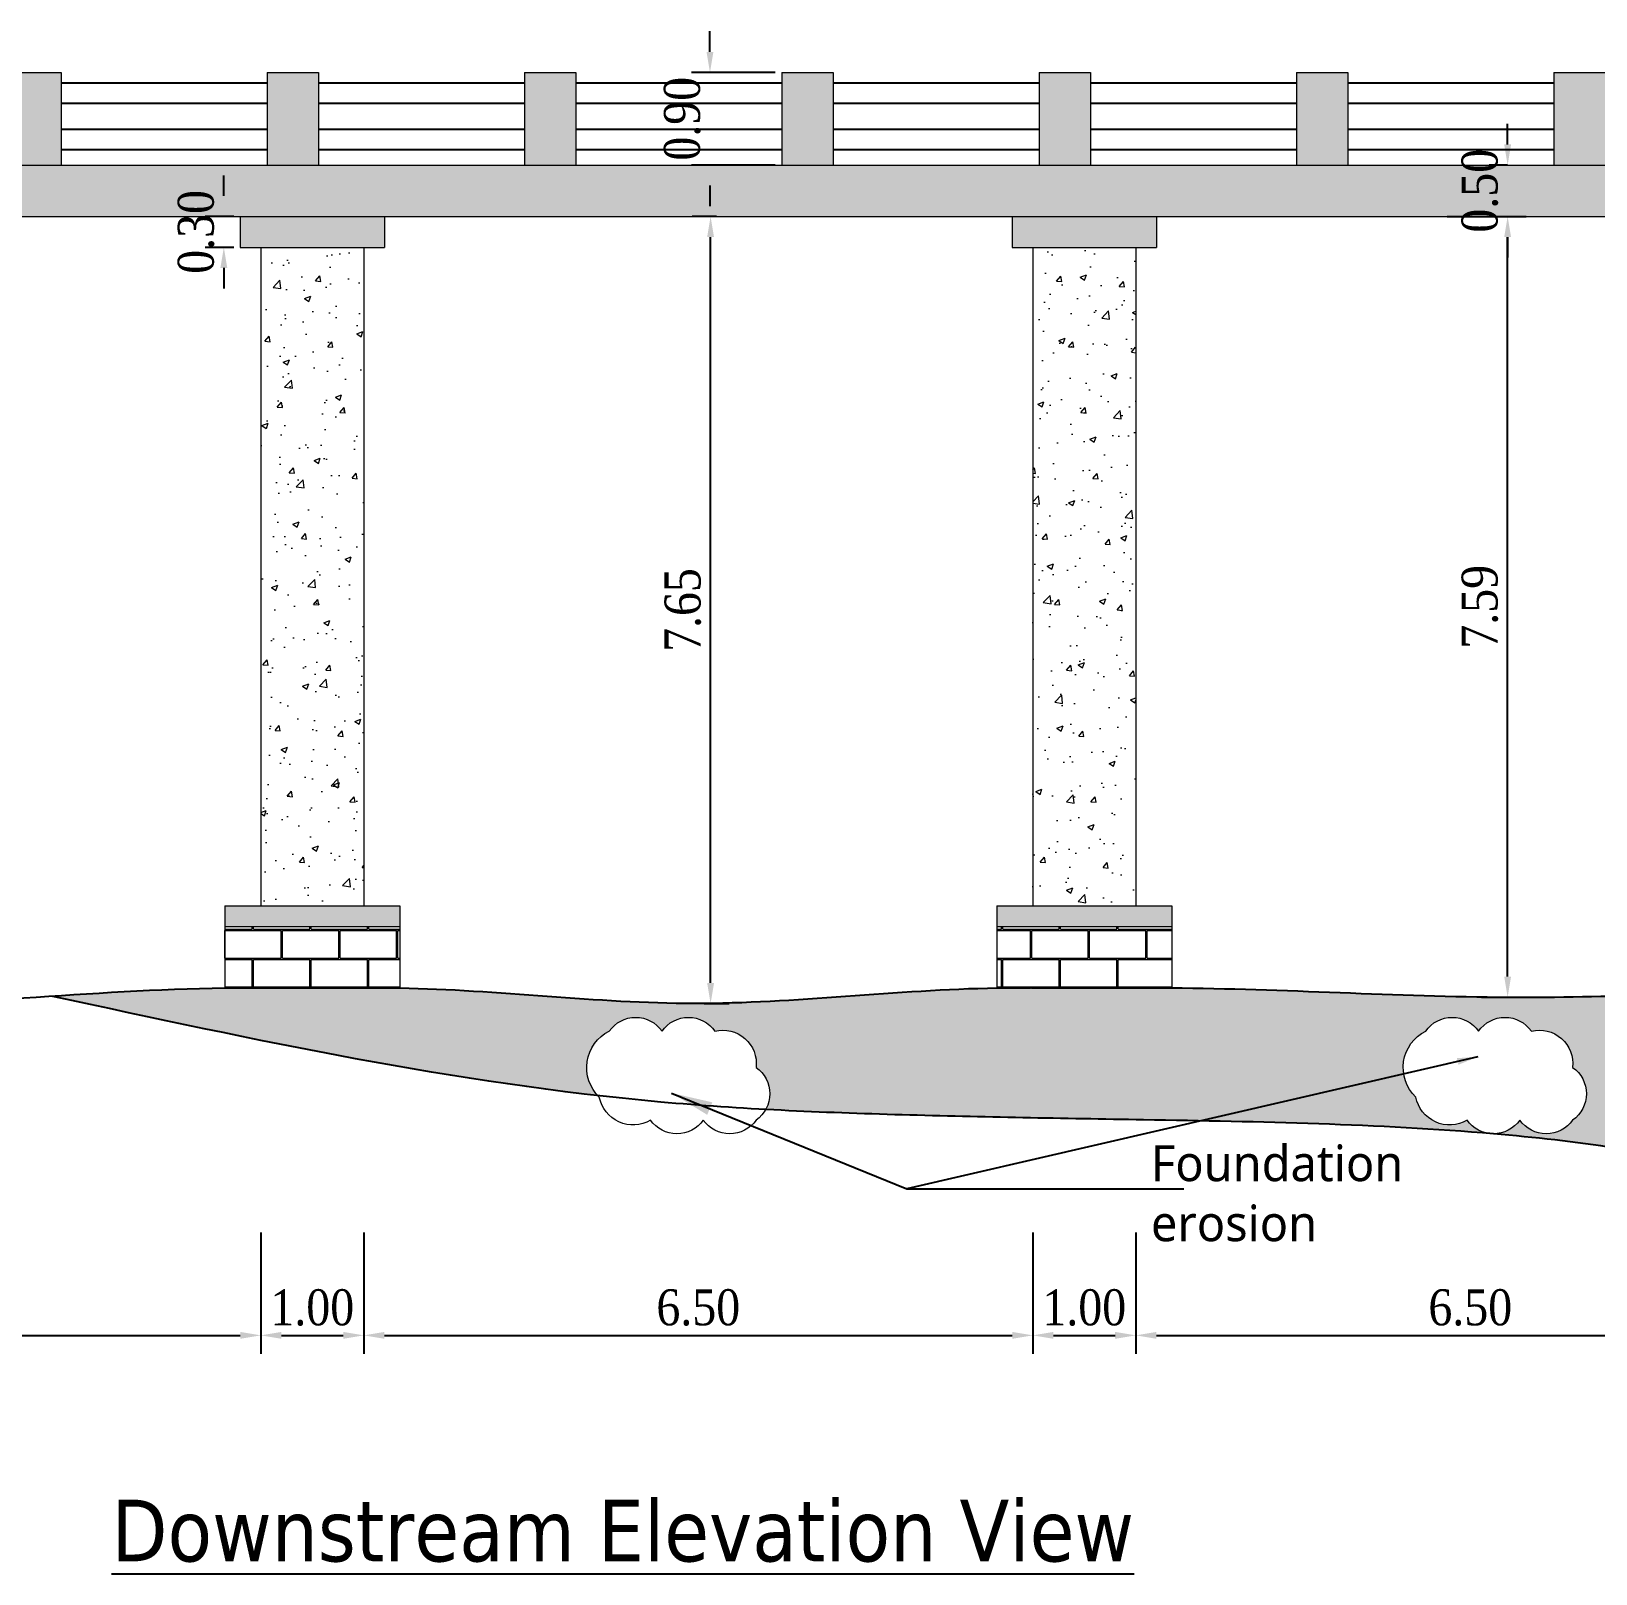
# Model space of a CAD drawing. Header units: inches. Extents: x 27 to 160, y 4 to 61.
# Drawn here: x 46.77 to 61.96, y 6.72 to 21.71 of the extents above; entities that cross this region are included whole.
import ezdxf

# ---------------------------------------------------------------- set-up
doc = ezdxf.new("R2010")
doc.units = ezdxf.units.IN
doc.header["$MEASUREMENT"] = 0
for name, color, linetype, lineweight in [('Damage', 6, 'Continuous', 15), ('dima', 7, 'Continuous', 0), ('hach', 251, 'Continuous', 0), ('text', 1, 'Continuous', 0), ('wall', 4, 'Continuous', 13)]:
    doc.layers.add(name, color=color, linetype=linetype, lineweight=lineweight)
for name, color, linetype in [('ground', 3, 'Continuous'), ('HWM', 5, 'Continuous'), ('TEXT2', 7, 'Continuous')]:
    doc.layers.add(name, color=color, linetype=linetype)
doc.styles.get("Standard").update_dxf_attribs({"font": 'GARA.TTF'})
doc.dimstyles.get("Standard").update_dxf_attribs({"dimtxt": 0.35, "dimasz": 0.2, "dimexe": 0.18, "dimexo": 0.0625, "dimgap": 0.09, "dimtad": 1, "dimzin": 0, "dimdsep": 46, "dimtxsty": 'Standard', "dimcen": 0.09, "dimclrd": 253, "dimclre": 21, "dimadec": 0, "dimazin": 0, "dimtfac": 1, "dimtix": 1, "dimtofl": 0, "dimtmove": 0, "dimatfit": 3, "dimfxl": 1, "dimfxlon": 1, "dimtolj": 1, "dimtzin": 0, "dimarcsym": 0})

# ---------------------------------------------------------------- blocks, each defined once
blk = doc.blocks.new('*D16')
at = {"layer": 'Defpoints', "color": 0}
for p in [(48.7955949222865, 19.91487801085798), (48.63598689145846, 19.61487801085798), (48.79559492228649, 19.61487801085798)]:
    blk.add_point(p, dxfattribs=at)
at = {"layer": 'dima', "color": 253, "lineweight": -2}
for p, q in [((48.63598689145846, 20.11487801085797), (48.63598689145846, 20.31487801085797)), ((48.63598689145846, 19.41487801085798), (48.63598689145846, 19.21487801085798))]:
    blk.add_line(p, q, dxfattribs=at)
at = {"layer": 'dima', "color": 21, "lineweight": -2}
for p, q in [((48.7330949222865, 19.91487801085798), (48.45598689145846, 19.91487801085798)), ((48.73309492228649, 19.61487801085798), (48.45598689145846, 19.61487801085798))]:
    blk.add_line(p, q, dxfattribs=at)
at = {"layer": 'dima', "color": 253}
for points in [[(48.60265355812513, 20.11487801085797), (48.66932022479179, 20.11487801085797), (48.63598689145846, 19.91487801085798)], [(48.60265355812513, 19.41487801085798), (48.66932022479179, 19.41487801085798), (48.63598689145846, 19.61487801085798)]]:
    blk.add_solid(points, dxfattribs=at)
at = {"layer": 'dima', "color": 0, "insert": (48.3670777328583, 19.76487801085798), "char_height": 0.35, "attachment_point": 5, "rotation": 90}
blk.add_mtext('\\A1;0.30', dxfattribs=at)
blk = doc.blocks.new('*D17')
at = {"layer": 'Defpoints', "color": 0}
for p in [(53.3652073230694, 19.91487801085798), (53.48474658748535, 19.91487801085798), (53.24137334521726, 12.26600629039768)]:
    blk.add_point(p, dxfattribs=at)
at = {"layer": 'dima', "color": 21, "lineweight": -2}
for p, q in [((53.42224658748535, 19.91487801085798), (53.1852073230694, 19.91487801085798)), ((53.30387334521726, 12.26600629039768), (53.54520732306939, 12.26600629039768))]:
    blk.add_line(p, q, dxfattribs=at)
at = {"layer": 'dima', "color": 253, "lineweight": -2}
blk.add_line((53.36520732306939, 12.46600629039768), (53.3652073230694, 19.71487801085798), dxfattribs=at)
at = {"layer": 'dima', "color": 253}
for points in [[(53.33187398973607, 19.71487801085798), (53.39854065640273, 19.71487801085798), (53.3652073230694, 19.91487801085798)], [(53.33187398973606, 12.46600629039768), (53.39854065640272, 12.46600629039768), (53.36520732306939, 12.26600629039768)]]:
    blk.add_solid(points, dxfattribs=at)
at = {"layer": 'dima', "color": 0, "insert": (53.09590724860923, 16.09044215062783), "char_height": 0.35, "attachment_point": 5, "rotation": 90}
blk.add_mtext('\\A1;7.65', dxfattribs=at)
blk = doc.blocks.new('*D18')
at = {"layer": 'Defpoints', "color": 0}
for p in [(54.05628462504269, 21.31487801085792), (53.35907865710141, 20.41487801085798), (54.05628462504269, 20.41487801085798)]:
    blk.add_point(p, dxfattribs=at)
at = {"layer": 'dima', "color": 253, "lineweight": -2}
for p, q in [((53.35907865710141, 21.51487801085792), (53.35907865710141, 21.71487801085792)), ((53.35907865710141, 20.21487801085798), (53.35907865710141, 20.01487801085798))]:
    blk.add_line(p, q, dxfattribs=at)
at = {"layer": 'dima', "color": 21, "lineweight": -2}
for p, q in [((53.99378462504269, 21.31487801085792), (53.17907865710141, 21.31487801085792)), ((53.99378462504269, 20.41487801085798), (53.17907865710141, 20.41487801085798))]:
    blk.add_line(p, q, dxfattribs=at)
at = {"layer": 'dima', "color": 253}
for points in [[(53.32574532376807, 21.51487801085792), (53.39241199043474, 21.51487801085792), (53.35907865710141, 21.31487801085792)], [(53.32574532376807, 20.21487801085798), (53.39241199043474, 20.21487801085798), (53.35907865710141, 20.41487801085798)]]:
    blk.add_solid(points, dxfattribs=at)
at = {"layer": 'dima', "color": 0, "insert": (53.09016949850125, 20.86487801085795), "char_height": 0.35, "attachment_point": 5, "rotation": 90}
blk.add_mtext('\\A1;0.90', dxfattribs=at)
blk = doc.blocks.new('*D19')
at = {"layer": 'Defpoints', "color": 0}
for p in [(60.45860274807949, 19.91487801085798), (61.10858904979142, 19.91487801085798), (60.79198470731506, 12.32860849513005)]:
    blk.add_point(p, dxfattribs=at)
at = {"layer": 'dima', "color": 21, "lineweight": -2}
for p, q in [((60.52110274807949, 19.91487801085798), (61.28858904979142, 19.91487801085798)), ((60.85448470731506, 12.32860849513005), (61.28858904979141, 12.32860849513005))]:
    blk.add_line(p, q, dxfattribs=at)
at = {"layer": 'dima', "color": 253, "lineweight": -2}
blk.add_line((61.10858904979141, 12.52860849513005), (61.10858904979142, 19.71487801085798), dxfattribs=at)
at = {"layer": 'dima', "color": 253}
for points in [[(61.07525571645809, 19.71487801085798), (61.14192238312475, 19.71487801085798), (61.10858904979142, 19.91487801085798)], [(61.07525571645808, 12.52860849513005), (61.14192238312474, 12.52860849513005), (61.10858904979141, 12.32860849513005)]]:
    blk.add_solid(points, dxfattribs=at)
at = {"layer": 'dima', "color": 0, "insert": (60.83928897533125, 16.12174325299403), "char_height": 0.35, "attachment_point": 5, "rotation": 90}
blk.add_mtext('\\A1;7.59', dxfattribs=at)
blk = doc.blocks.new('*D20')
at = {"layer": 'Defpoints', "color": 0}
for p in [(61.10858904979142, 20.41487801085798), (61.10858904979142, 20.41487801085798), (60.45860274807949, 19.91487801085798)]:
    blk.add_point(p, dxfattribs=at)
at = {"layer": 'dima', "color": 253, "lineweight": -2}
for p, q in [((61.10858904979142, 20.61487801085797), (61.10858904979142, 20.81487801085797)), ((61.10858904979142, 19.71487801085798), (61.10858904979142, 19.51487801085798))]:
    blk.add_line(p, q, dxfattribs=at)
at = {"layer": 'dima', "color": 21, "lineweight": -2}
for p, q in [((61.10858904979142, 20.41487801085798), (60.92858904979142, 20.41487801085798)), ((60.52110274807949, 19.91487801085798), (61.28858904979142, 19.91487801085798))]:
    blk.add_line(p, q, dxfattribs=at)
at = {"layer": 'dima', "color": 253}
for points in [[(61.07525571645809, 20.61487801085797), (61.14192238312475, 20.61487801085797), (61.10858904979142, 20.41487801085798)], [(61.07525571645809, 19.71487801085798), (61.14192238312475, 19.71487801085798), (61.10858904979142, 19.91487801085798)]]:
    blk.add_solid(points, dxfattribs=at)
at = {"layer": 'dima', "color": 0, "insert": (60.83928897533125, 20.16487801085799), "char_height": 0.35, "attachment_point": 5, "rotation": 90}
blk.add_mtext('\\A1;0.50', dxfattribs=at)
blk = doc.blocks.new('*D23')
at = {"layer": 'Defpoints', "color": 0}
for p in [(48.99559492228651, 13.21487801085797), (42.4955949222865, 12.41487801085797), (48.99559492228651, 9.041097483535621)]:
    blk.add_point(p, dxfattribs=at)
at = {"layer": 'dima', "color": 21, "lineweight": -2}
for p, q in [((42.4955949222865, 10.04109748353562), (42.4955949222865, 8.861097483535621)), ((48.99559492228651, 10.04109748353562), (48.99559492228651, 8.861097483535621))]:
    blk.add_line(p, q, dxfattribs=at)
at = {"layer": 'dima', "color": 253, "lineweight": -2}
blk.add_line((42.6955949222865, 9.041097483535621), (48.7955949222865, 9.041097483535621), dxfattribs=at)
at = {"layer": 'dima', "color": 253}
for points in [[(42.6955949222865, 9.074430816868954), (42.6955949222865, 9.007764150202288), (42.4955949222865, 9.041097483535621)], [(48.7955949222865, 9.074430816868954), (48.7955949222865, 9.007764150202288), (48.99559492228651, 9.041097483535621)]]:
    blk.add_solid(points, dxfattribs=at)
at = {"layer": 'dima', "color": 0, "insert": (45.7455949222865, 9.310397557995785), "char_height": 0.35, "attachment_point": 5}
blk.add_mtext('\\A1;6.50', dxfattribs=at)
blk = doc.blocks.new('*D24')
at = {"layer": 'Defpoints', "color": 0}
for p in [(48.99559492228651, 13.21487801085797), (49.99559492228649, 13.21487801085797), (49.99559492228649, 9.041097483535623)]:
    blk.add_point(p, dxfattribs=at)
at = {"layer": 'dima', "color": 21, "lineweight": -2}
for p, q in [((48.99559492228651, 10.04109748353562), (48.99559492228651, 8.861097483535623)), ((49.99559492228649, 10.04109748353562), (49.99559492228649, 8.861097483535623))]:
    blk.add_line(p, q, dxfattribs=at)
at = {"layer": 'dima', "color": 253, "lineweight": -2}
blk.add_line((49.19559492228651, 9.041097483535623), (49.79559492228648, 9.041097483535623), dxfattribs=at)
at = {"layer": 'dima', "color": 253}
for points in [[(49.19559492228651, 9.074430816868956), (49.19559492228651, 9.00776415020229), (48.99559492228651, 9.041097483535623)], [(49.79559492228648, 9.074430816868956), (49.79559492228648, 9.00776415020229), (49.99559492228649, 9.041097483535623)]]:
    blk.add_solid(points, dxfattribs=at)
at = {"layer": 'dima', "color": 0, "insert": (49.4955949222865, 9.310006642135772), "char_height": 0.35, "attachment_point": 5}
blk.add_mtext('\\A1;1.00', dxfattribs=at)
blk = doc.blocks.new('*D25')
at = {"layer": 'Defpoints', "color": 0}
for p in [(49.99559492228649, 13.21487801085797), (56.49559492228649, 13.21487801085797), (56.49559492228649, 9.041097483535623)]:
    blk.add_point(p, dxfattribs=at)
at = {"layer": 'dima', "color": 21, "lineweight": -2}
for p, q in [((49.99559492228649, 10.04109748353562), (49.99559492228649, 8.861097483535623)), ((56.49559492228649, 10.04109748353562), (56.49559492228649, 8.861097483535623))]:
    blk.add_line(p, q, dxfattribs=at)
at = {"layer": 'dima', "color": 253, "lineweight": -2}
blk.add_line((50.19559492228649, 9.041097483535623), (56.29559492228649, 9.041097483535623), dxfattribs=at)
at = {"layer": 'dima', "color": 253}
for points in [[(50.19559492228649, 9.074430816868956), (50.19559492228649, 9.00776415020229), (49.99559492228649, 9.041097483535623)], [(56.29559492228649, 9.074430816868956), (56.29559492228649, 9.00776415020229), (56.49559492228649, 9.041097483535623)]]:
    blk.add_solid(points, dxfattribs=at)
at = {"layer": 'dima', "color": 0, "insert": (53.24559492228649, 9.310397557995786), "char_height": 0.35, "attachment_point": 5}
blk.add_mtext('\\A1;6.50', dxfattribs=at)
blk = doc.blocks.new('*D26')
at = {"layer": 'Defpoints', "color": 0}
for p in [(56.49559492228649, 13.21487801085797), (57.49559492228651, 13.21487801085798), (57.49559492228651, 9.041097483535625)]:
    blk.add_point(p, dxfattribs=at)
at = {"layer": 'dima', "color": 21, "lineweight": -2}
for p, q in [((56.49559492228649, 10.04109748353562), (56.49559492228649, 8.861097483535625)), ((57.49559492228651, 10.04109748353562), (57.49559492228651, 8.861097483535625))]:
    blk.add_line(p, q, dxfattribs=at)
at = {"layer": 'dima', "color": 253, "lineweight": -2}
blk.add_line((56.6955949222865, 9.041097483535625), (57.2955949222865, 9.041097483535625), dxfattribs=at)
at = {"layer": 'dima', "color": 253}
for points in [[(56.6955949222865, 9.074430816868958), (56.6955949222865, 9.007764150202291), (56.49559492228649, 9.041097483535625)], [(57.2955949222865, 9.074430816868958), (57.2955949222865, 9.007764150202291), (57.49559492228651, 9.041097483535625)]]:
    blk.add_solid(points, dxfattribs=at)
at = {"layer": 'dima', "color": 0, "insert": (56.9955949222865, 9.310006642135773), "char_height": 0.35, "attachment_point": 5}
blk.add_mtext('\\A1;1.00', dxfattribs=at)
blk = doc.blocks.new('*D27')
at = {"layer": 'Defpoints', "color": 0}
for p in [(57.49559492228651, 13.21487801085798), (63.9955949222865, 12.41487801085797), (63.9955949222865, 9.041097483535621)]:
    blk.add_point(p, dxfattribs=at)
at = {"layer": 'dima', "color": 21, "lineweight": -2}
for p, q in [((57.49559492228651, 10.04109748353562), (57.49559492228651, 8.861097483535621)), ((63.9955949222865, 10.04109748353562), (63.9955949222865, 8.861097483535621))]:
    blk.add_line(p, q, dxfattribs=at)
at = {"layer": 'dima', "color": 253, "lineweight": -2}
blk.add_line((57.69559492228651, 9.041097483535621), (63.7955949222865, 9.041097483535621), dxfattribs=at)
at = {"layer": 'dima', "color": 253}
for points in [[(57.69559492228651, 9.074430816868954), (57.69559492228651, 9.007764150202288), (57.49559492228651, 9.041097483535621)], [(63.7955949222865, 9.074430816868954), (63.7955949222865, 9.007764150202288), (63.9955949222865, 9.041097483535621)]]:
    blk.add_solid(points, dxfattribs=at)
at = {"layer": 'dima', "color": 0, "insert": (60.7455949222865, 9.310397557995785), "char_height": 0.35, "attachment_point": 5}
blk.add_mtext('\\A1;6.50', dxfattribs=at)

msp = doc.modelspace()

# ---------------------------------------------------------------- hatches: boundary and pattern name
at = {"layer": 'hach'}
h = msp.add_hatch(dxfattribs=at)
h.set_pattern_fill('AR-CONC', color=256, scale=0.075, style=0)
h.set_pattern_definition([(49.99999999999999, (31.55628462504271, 20.41487801085797), (0.5379451369505651, -0.04706410123694633), [0.05624999999999999, -0.61875]), (355, (31.55628462504271, 20.41487801085797), (-0.10406350020975, 0.5641441002750088), [0.045, -0.4949999999999999]), (100.4514, (31.60111338504271, 20.41095600585797), (0.4338820362855162, 0.5170796565457152), [0.0478051425, -0.5258565839999999]), (46.18420000000001, (31.55628462504271, 20.56487801085797), (0.8004307864692333, -0.1241392607467636), [0.08437499999999999, -0.928125]), (96.6356, (31.62298718379271, 20.55453303060797), (0.7009970291615275, 0.7305884031753312), [0.07170771599999999, -0.7887847499999999]), (351.1842, (31.55628462504271, 20.56487801085797), (0.7009964588502203, 0.7305889506939934), [0.0675, -0.7425]), (21, (31.63128462504271, 20.52737801085797), (0.4476802890888462, -0.3019641679990041), [0.05624999999999999, -0.61875]), (326.0000000000001, (31.63128462504271, 20.52737801085797), (0.1824864989411863, 0.5438625337851397), [0.045, -0.4949999999999999]), (71.4514, (31.66859129979271, 20.50221430635797), (0.6301669714361174, 0.2418978725324643), [0.0478051425, -0.5258565839999999]), (37.50000000000001, (31.55628462504271, 20.41487801085797), (0.009119891487968, 0.2496703903734836), [0, -0.4889999999999999, 0, -0.5025, 0, -0.496875]), (7.499999999999999, (31.55628462504271, 20.41487801085797), (0.1973021530816114, 0.2958087839117702), [0, -0.2865, 0, -0.47775, 0, -0.189375]), (327.5, (31.38903462504271, 20.41487801085797), (0.4003668271293068, -0.01691615380078485), [0, -0.1875, 0, -0.585, 0, -0.77625]), (317.5, (31.31403462504271, 20.41487801085797), (0.4373896270067897, 0.07507873674923822), [0, -0.24375, 0, -0.3885, 0, -0.5512499999999999])])
h.paths.add_polyline_path([(32.05628462504271, 21.31487801085797), (31.55628462504271, 21.31487801085797), (31.55628462504271, 20.41487801085798), (32.05628462504269, 20.41487801085798)])
h.paths.add_polyline_path([(34.55628462504269, 21.31487801085795), (34.05628462504271, 21.31487801085796), (34.05628462504269, 20.41487801085798), (34.55628462504269, 20.41487801085798)])
h.paths.add_polyline_path([(37.05628462504269, 21.31487801085793), (36.55628462504269, 21.31487801085794), (36.55628462504269, 20.41487801085798), (37.05628462504268, 20.41487801085798)])
h.paths.add_polyline_path([(39.55628462504269, 21.31487801085791), (39.05628462504269, 21.31487801085792), (39.05628462504269, 20.41487801085797), (39.55628462504268, 20.41487801085798)])
h.paths.add_polyline_path([(42.05628462504269, 21.31487801085788), (41.55628462504269, 21.31487801085789), (41.55628462504267, 20.41487801085798), (42.05628462504268, 20.41487801085798)])
h.paths.add_polyline_path([(44.55628462504268, 21.31487801085787), (44.05628462504269, 21.31487801085788), (44.05628462504268, 20.41487801085797), (44.55628462504267, 20.41487801085797)])
h.paths.add_polyline_path([(47.05628462504269, 21.31487801085785), (46.55628462504269, 21.31487801085785), (46.55628462504266, 20.41487801085798), (47.05628462504267, 20.41487801085797)])
h.paths.add_polyline_path([(49.55628462504268, 21.31487801085791), (49.05628462504269, 21.31487801085792), (49.05628462504267, 20.41487801085798), (49.55628462504268, 20.41487801085798)])
h.paths.add_polyline_path([(52.05628462504268, 21.31487801085791), (51.55628462504269, 21.31487801085792), (51.55628462504267, 20.41487801085798), (52.05628462504268, 20.41487801085798)])
h.paths.add_polyline_path([(54.55628462504268, 21.31487801085791), (54.05628462504269, 21.31487801085792), (54.05628462504266, 20.41487801085798), (54.55628462504267, 20.41487801085797)])
h.paths.add_polyline_path([(57.05628462504268, 21.31487801085776), (56.55628462504269, 21.31487801085778), (56.55628462504268, 20.41487801085797), (57.05628462504266, 20.41487801085797)])
h.paths.add_polyline_path([(59.55628462504268, 21.31487801085791), (59.05628462504269, 21.31487801085792), (59.05628462504267, 20.41487801085798), (59.55628462504267, 20.41487801085798)])
h.paths.add_polyline_path([(62.05628462504268, 21.31487801085791), (61.55628462504269, 21.31487801085792), (61.55628462504267, 20.41487801085798), (62.05628462504267, 20.41487801085798)])
h.paths.add_polyline_path([(64.55628462504268, 21.31487801085791), (64.05628462504268, 21.31487801085791), (64.05628462504268, 20.41487801085798), (64.5562846250427, 20.41487801085798)])
h.paths.add_polyline_path([(67.05628462504268, 21.31487801085791), (66.55628462504268, 21.31487801085791), (66.55628462504268, 20.41487801085798), (67.05628462504268, 20.41487801085798)])
h.paths.add_polyline_path([(69.55628462504268, 21.31487801085791), (69.05628462504268, 21.31487801085791), (69.05628462504268, 20.41487801085798), (69.55628462504268, 20.41487801085798)])
h.paths.add_polyline_path([(72.20628462504268, 21.31487801085791), (71.70628462504268, 21.31487801085792), (71.70628462504268, 20.41487801085798), (72.20628462504268, 20.41487801085798)])
h.paths.add_polyline_path([(74.93490521953026, 21.31487801085729), (74.43490521953026, 21.3148780108573), (74.43490521953025, 20.41487801085798), (74.93490521953025, 20.41487801085798)])
h = msp.add_hatch(dxfattribs=at)
h.set_pattern_fill('AR-CONC', color=256, scale=0.095, style=0)
h.set_pattern_definition([(49.99999999999999, (31.55628462504271, 19.91487801085797), (0.6813971734707158, -0.05961452823346535), [0.07125000000000001, -0.7837500000000001]), (355, (31.55628462504271, 19.91487801085797), (-0.13181376693235, 0.7145825270150112), [0.057, -0.627]), (100.4514, (31.61306772104271, 19.90991013785797), (0.5495839126283205, 0.6549675649579059), [0.0605531805, -0.6660850064]), (46.18420000000001, (31.55628462504271, 20.10487801085797), (1.013878996194362, -0.1572430636125672), [0.106875, -1.175625]), (96.6356, (31.64077453279271, 20.09177436920797), (0.8879295702712682, 0.9254119773554197), [0.0908297736, -0.99912735]), (351.1842, (31.55628462504271, 20.10487801085797), (0.8879288478769458, 0.9254126708790584), [0.0855, -0.9405]), (21, (31.65128462504271, 20.05737801085797), (0.5670616995125386, -0.3824879461320719), [0.07125000000000001, -0.7837500000000001]), (326.0000000000001, (31.65128462504271, 20.05737801085797), (0.2311495653255026, 0.6888925427945104), [0.057, -0.627]), (71.4514, (31.69853974639271, 20.02550398515797), (0.7982114971524155, 0.3064039718744548), [0.0605531805, -0.6660850064]), (37.50000000000001, (31.55628462504271, 19.91487801085797), (0.01155186255142614, 0.3162491611397459), [0, -0.6194, 0, -0.6365000000000001, 0, -0.629375]), (7.499999999999999, (31.55628462504271, 19.91487801085797), (0.2499160605700412, 0.3746911262882422), [0, -0.3629, 0, -0.60515, 0, -0.239875]), (327.5, (31.34443462504271, 19.91487801085797), (0.5071313143637887, -0.02142712814766081), [0, -0.2375, 0, -0.741, 0, -0.98325]), (317.5, (31.24943462504271, 19.91487801085797), (0.5540268608752669, 0.09509973321570175), [0, -0.30875, 0, -0.4921, 0, -0.6982499999999999])])
h.paths.add_polyline_path([(31.55628462504271, 20.41487801085797), (31.55628462504271, 19.91487801085798), (74.93490521953026, 19.91487801085797), (74.93490521953026, 20.41487801085798)])
h = msp.add_hatch(dxfattribs=at)
h.set_pattern_fill('GRAVEL', color=256, scale=3, style=0)
h.set_pattern_definition([(228.0128, (33.7162846250427, 11.04588735956405), (-23.99999469647448, -27.00000402482174), [0.403608, -39.957264]), (184.9697, (33.4462846250427, 10.74588735956405), (36.00000315455291, 2.999973921021156), [0.692604, -68.567775]), (132.5104, (32.7562846250427, 10.68588735956405), (29.99997215504044, -33.00002602161359), [0.488364, -48.348096]), (267.2737, (31.5862846250427, 9.935887359564049), (2.999988053181571, 60.0000008849204), [0.630714, -62.440674]), (292.8337, (31.5562846250427, 9.305887359564046), (-15.00002971631142, 35.99998923533333), [0.618465, -61.22811900000001]), (357.2737, (31.7962846250427, 8.735887359564046), (-60.0000008849204, 2.999988053181574), [0.630714, -62.440674]), (37.6942, (32.4262846250427, 8.705887359564045), (-39.00002203685393, -29.99997121548159), [0.8340869999999999, -82.574547]), (72.2553, (33.0862846250427, 9.21588735956405), (21.00003228811623, 65.99998869371757), [0.7874639999999999, -77.958963]), (121.4296, (33.3262846250427, 9.96588735956405), (-24.0000247025291, 38.99998510947771), [0.63285, -62.652219]), (175.2364, (32.9962846250427, 10.50588735956405), (33.00000283895875, -2.999974597983782), [0.7224959999999999, -35.40228899999999]), (222.3974, (32.27628462504271, 10.56588735956405), (-36.0000220532197, -32.99997624604236), [0.9343440000000001, -92.500125]), (138.8141, (34.55628462504271, 9.905887359564048), (-21.00000884041714, 17.99999194002827), [0.318903, -31.571532]), (171.4692, (34.31628462504271, 10.11588735956405), (38.99999485444538, -6.000023730119371), [0.6067109999999999, -60.06453299999999]), (225, (33.7162846250427, 10.20588735956404), (-3.33066907387547e-16, -3.000000928346857), [0.4242629999999999, -3.818376]), (203.1986, (33.5062846250427, 10.56588735956405), (14.99999919200123, 6.000003975794561), [0.228474, -22.618845]), (291.8014, (33.2962846250427, 10.47588735956405), (-2.999999731501946, 9.00000081903231), [0.323109, -15.832386]), (30.9638, (33.41628462504271, 10.17588735956405), (8.999994066863994, 6.000007450622197), [0.5247869999999999, -16.968069]), (161.5651, (33.8662846250427, 10.44588735956405), (6.000001303778886, -2.999995209668123), [0.3794730000000001, -9.107361000000001]), (16.38950000000001, (31.5562846250427, 10.47588735956405), (30.00000659523588, 8.999978129453911), [0.5316, -52.628535]), (70.3462, (32.06628462504271, 10.62588735956405), (-11.99998574211524, -33.00000640681867), [0.445983, -44.152224]), (293.1986, (33.8662846250427, 11.04588735956405), (-6.000003975794561, 14.99999919200123), [0.456945, -22.390374]), (343.6105, (34.0462846250427, 10.62588735956405), (-30.00000659523587, 8.99997812945392), [0.5315999999999999, -52.62853499999999]), (339.444, (31.5562846250427, 8.615887359564049), (-15.00000553362727, 5.999987989264753), [0.51264, -25.119372]), (294.7751, (32.0362846250427, 8.435887359564049), (-14.99997656773551, 33.00001026551735), [0.4295339999999999, -42.52392899999999]), (66.80140000000002, (33.8962846250427, 8.045887359564048), (6.000003975794565, 14.99999919200123), [0.456945, -22.390374]), (17.354, (34.0762846250427, 8.46588735956405), (-39.0000060572905, -11.99998350677735), [0.5028929999999999, -49.78627199999999]), (69.444, (32.4262846250427, 8.045887359564048), (-5.99998798926476, -15.00000553362727), [0.25632, -25.375692]), (101.3099, (33.7162846250427, 8.045887359564048), (-2.999992896484816, 12.00000225669286), [0.15297, -15.144087]), (165.9638, (33.6862846250427, 8.195887359564047), (9.00000163796922, -2.999994172083737), [0.618465, -11.75085]), (186.009, (33.0862846250427, 8.345887359564045), (29.99999925271812, 2.999997952445524), [0.57315, -56.74176900000001]), (303.6901, (33.41628462504271, 9.905887359564048), (-3.000004003521572, 5.999998673313481), [0.432666, -10.383987]), (353.1572, (33.6562846250427, 9.545887359564048), (50.99999809643565, -6.000023993774283), [0.755382, -74.782689]), (60.94540000000001, (34.4062846250427, 9.455887359564045), (-12.00000008159784, -21.00000115370906), [0.308868, -30.578022]), (90, (34.55628462504271, 9.725887359564048), (-3, 3), [0.18, -2.82]), (120.2564, (33.02628462504271, 8.435887359564049), (11.99998466040808, -21.0000073675642), [0.416772, -41.26056000000001]), (48.01279999999999, (32.81628462504271, 8.795887359564048), (23.99999469647448, 27.00000402482175), [0.8072159999999999, -39.553656]), (0, (33.3562846250427, 9.39588735956405), (3, 3), [0.78, -2.22]), (325.3048, (34.13628462504271, 9.39588735956405), (-29.99998277696258, 21.00002582878337), [0.474342, -46.959822]), (254.0546, (34.52628462504271, 9.125887359564047), (-2.999999667889143, -12.00000037995645), [0.436806, -21.403524]), (207.646, (34.4062846250427, 8.705887359564045), (-56.99998742153878, -30.00002313950754), [0.711195, -70.408422]), (175.4261, (33.77628462504271, 8.375887359564047), (-39.0000016749364, 2.999984403483252), [0.7523969999999999, -74.48722199999999])])
h.paths.add_polyline_path([(42.23336500083548, 12.59466305739589), (31.55628462504271, 19.91487801085798), (31.5562846250427, 11.07281447225426, 0.204464182763532)])
h.paths.add_polyline_path([(63.35383517891486, 11.97488701101402, 0.1873807340141673), (74.93490521953026, 7.825464631292377), (74.93490521953026, 19.91487801085796)])
h = msp.add_hatch(dxfattribs=at)
h.set_pattern_fill('AR-CONC', color=256, scale=0.035, style=0)
h.set_pattern_definition([(49.99999999999999, (41.99559492228649, 19.61487801085798), (0.2510410639102638, -0.02196324724390829), [0.02625, -0.28875]), (355, (41.99559492228649, 19.61487801085798), (-0.04856296676455001, 0.2632672467950042), [0.021, -0.231]), (100.4514, (42.01651501028648, 19.61304774185798), (0.2024782835999076, 0.2413038397213338), [0.02230906650000001, -0.2453997392]), (46.18420000000001, (41.99559492228649, 19.68487801085798), (0.3735343670189756, -0.05793165501515633), [0.03937500000000001, -0.433125]), (96.6356, (42.02672278303648, 19.68005035340798), (0.3271319469420462, 0.3409412548151546), [0.0334636008, -0.3680995500000001]), (351.1842, (41.99559492228649, 19.68487801085798), (0.3271316807967696, 0.3409415103238637), [0.03150000000000001, -0.3465]), (21, (42.03059492228648, 19.66737801085798), (0.2089174682414616, -0.1409166117328686), [0.02625, -0.28875]), (326.0000000000001, (42.03059492228648, 19.66737801085798), (0.08516036617255361, 0.2538025157663986), [0.021, -0.231]), (71.4514, (42.04800470383648, 19.65563494875798), (0.2940779200035215, 0.1128856738484833), [0.02230906650000001, -0.2453997392]), (37.50000000000001, (41.99559492228649, 19.61487801085798), (0.004255949361051735, 0.116512848840959), [0, -0.2282, 0, -0.2345, 0, -0.231875]), (7.499999999999999, (41.99559492228649, 19.61487801085798), (0.09207433810475202, 0.1380440991588261), [0, -0.1337, 0, -0.22295, 0, -0.08837500000000001]), (327.5, (41.91754492228649, 19.61487801085798), (0.1868378526603432, -0.00789420510703293), [0, -0.08750000000000001, 0, -0.273, 0, -0.36225]), (317.5, (41.88254492228648, 19.61487801085798), (0.2041151592698352, 0.03503674381631117), [0, -0.11375, 0, -0.1813, 0, -0.25725])])
h.paths.add_polyline_path([(56.2955949222865, 19.91487801085797), (56.29559492228648, 19.61487801085797), (57.6955949222865, 19.61487801085798), (57.6955949222865, 19.91487801085797)])
h.paths.add_polyline_path([(50.1955949222865, 19.61487801085797), (50.19559492228649, 19.91487801085797), (48.7955949222865, 19.91487801085797), (48.7955949222865, 19.61487801085798)])
h.paths.add_polyline_path([(42.6955949222865, 19.61487801085798), (42.69559492228652, 19.91487801085797), (41.99559492228649, 19.91487801085797), (41.99559492228649, 19.61487801085797)])
h = msp.add_hatch(dxfattribs=at)
h.set_pattern_fill('AR-B816C', color=256, scale=0.055, style=0)
h.set_pattern_definition([(0, (41.9955949222865, 12.41487801085798), (0.44, 0.44), [0.859375, -0.020625]), (0, (41.5555949222865, 12.43550301085798), (0.44, 0.44), [0.859375, -0.020625]), (90, (41.9955949222865, 12.41487801085798), (-0.4399999999999999, 0.44), [-0.460625, 0.419375]), (90, (41.9749699222865, 12.41487801085798), (-0.4399999999999999, 0.44), [-0.460625, 0.419375])])
h.paths.add_polyline_path([(64.49559492228649, 19.61487801085797), (63.9955949222865, 19.61487801085798), (63.99559492228651, 12.41487801085798), (64.4955949222865, 12.75767841582909)])
edge = h.paths.add_edge_path()
edge.add_arc((35.11183919520501, 24.34292064750033), 13.73818351179322, 301.2232879641105, 302.5110532272187)
edge.add_line((42.49559492228651, 12.75767841582911), (42.4955949222865, 19.61487801085798))
edge.add_line((42.4955949222865, 19.61487801085798), (41.9955949222865, 19.61487801085798))
edge.add_line((41.9955949222865, 19.61487801085798), (41.9955949222865, 12.7576784158291))
edge.add_line((41.9955949222865, 12.7576784158291), (42.23336500083547, 12.59466305739589))
h = msp.add_hatch(dxfattribs=at)
h.set_pattern_fill('AR-CONC', color=256, scale=0.085, style=0)
h.set_pattern_definition([(49.99999999999999, (48.9955949222865, 12.41487801085798), (0.6096711552106405, -0.05333931473520585), [0.06375, -0.70125]), (355, (48.9955949222865, 12.41487801085798), (-0.11793863357105, 0.6393633136450101), [0.051, -0.561]), (100.4514, (49.0464008502865, 12.41043307185798), (0.4917329744569184, 0.5860236107518106), [0.05417916150000001, -0.5959707952]), (46.18420000000001, (48.9955949222865, 12.58487801085798), (0.9071548913317978, -0.1406911621796654), [0.095625, -1.051875]), (96.6356, (49.0711911555365, 12.57315369990798), (0.794463299716398, 0.8280001902653755), [0.0812687448, -0.89395605]), (351.1842, (48.9955949222865, 12.58487801085798), (0.7944626533635831, 0.828000810786526), [0.07650000000000001, -0.8415000000000001]), (21, (49.0805949222865, 12.54237801085798), (0.5073709943006924, -0.342226057065538), [0.06375, -0.70125]), (326.0000000000001, (49.0805949222865, 12.54237801085798), (0.2068180321333445, 0.6163775382898251), [0.051, -0.561]), (71.4514, (49.1228758203365, 12.51385914575798), (0.7141892342942665, 0.2741509222034595), [0.05417916150000001, -0.5959707952]), (37.50000000000001, (48.9955949222865, 12.41487801085798), (0.01033587701969707, 0.2829597757566148), [0, -0.5542, 0, -0.5695, 0, -0.563125]), (7.499999999999999, (48.9955949222865, 12.41487801085798), (0.2236091068258263, 0.3352499551000062), [0, -0.3247, 0, -0.5414500000000001, 0, -0.214625]), (327.5, (48.8060449222865, 12.41487801085798), (0.4537490707465477, -0.01917164097422283), [0, -0.2125, 0, -0.663, 0, -0.87975]), (317.5, (48.7210449222865, 12.41487801085798), (0.4957082439410283, 0.08508923498247), [0, -0.27625, 0, -0.4403, 0, -0.62475])])
h.paths.add_polyline_path([(56.49559492228649, 13.21487801085797), (57.49559492228651, 13.21487801085797), (57.49559492228649, 19.61487801085799), (56.49559492228649, 19.61487801085799)])
h.paths.add_polyline_path([(48.9955949222865, 13.21487801085797), (49.99559492228648, 13.21487801085797), (49.99559492228649, 19.61487801085798), (48.99559492228651, 19.61487801085798)])
h = msp.add_hatch(dxfattribs=at)
h.set_pattern_fill('AR-CONC', color=256, scale=0.035, style=0)
h.set_pattern_definition([(49.99999999999999, (48.64559492228649, 13.01487801085797), (0.2510410639102638, -0.02196324724390829), [0.02625, -0.28875]), (355, (48.64559492228649, 13.01487801085797), (-0.04856296676455001, 0.2632672467950042), [0.021, -0.231]), (100.4514, (48.66651501028649, 13.01304774185797), (0.2024782835999076, 0.2413038397213338), [0.02230906650000001, -0.2453997392]), (46.18420000000001, (48.64559492228649, 13.08487801085797), (0.3735343670189756, -0.05793165501515633), [0.03937500000000001, -0.433125]), (96.6356, (48.67672278303649, 13.08005035340797), (0.3271319469420462, 0.3409412548151546), [0.0334636008, -0.3680995500000001]), (351.1842, (48.64559492228649, 13.08487801085797), (0.3271316807967696, 0.3409415103238637), [0.03150000000000001, -0.3465]), (21, (48.68059492228649, 13.06737801085797), (0.2089174682414616, -0.1409166117328686), [0.02625, -0.28875]), (326.0000000000001, (48.68059492228649, 13.06737801085797), (0.08516036617255361, 0.2538025157663986), [0.021, -0.231]), (71.4514, (48.69800470383649, 13.05563494875797), (0.2940779200035215, 0.1128856738484833), [0.02230906650000001, -0.2453997392]), (37.50000000000001, (48.64559492228649, 13.01487801085797), (0.004255949361051735, 0.116512848840959), [0, -0.2282, 0, -0.2345, 0, -0.231875]), (7.499999999999999, (48.64559492228649, 13.01487801085797), (0.09207433810475202, 0.1380440991588261), [0, -0.1337, 0, -0.22295, 0, -0.08837500000000001]), (327.5, (48.56754492228649, 13.01487801085797), (0.1868378526603432, -0.00789420510703293), [0, -0.08750000000000001, 0, -0.273, 0, -0.36225]), (317.5, (48.53254492228649, 13.01487801085797), (0.2041151592698352, 0.03503674381631117), [0, -0.11375, 0, -0.1813, 0, -0.25725])])
h.paths.add_polyline_path([(48.6455949222865, 13.21487801085797), (48.64559492228651, 13.01487801085797), (50.34559492228649, 13.01487801085797), (50.34559492228649, 13.21487801085797)])
h.paths.add_polyline_path([(57.84559492228649, 13.01487801085798), (57.84559492228649, 13.21487801085799), (56.14559492228649, 13.21487801085797), (56.1455949222865, 13.01487801085797)])
h = msp.add_hatch(dxfattribs=at)
h.set_pattern_fill('AR-B816C', color=256, scale=0.035, style=0)
h.set_pattern_definition([(0, (48.64559492228651, 12.41487801085798), (0.28, 0.28), [0.546875, -0.013125]), (0, (48.36559492228651, 12.42800301085798), (0.28, 0.28), [0.546875, -0.013125]), (90, (48.64559492228651, 12.41487801085798), (-0.28, 0.28), [-0.293125, 0.266875]), (90, (48.63246992228651, 12.41487801085798), (-0.28, 0.28), [-0.293125, 0.266875])])
h.paths.add_polyline_path([(50.34559492228649, 12.41487801085797), (50.34559492228649, 13.01487801085797), (48.64559492228651, 13.01487801085798), (48.64559492228651, 12.41487801085797)])
h.paths.add_polyline_path([(56.14559492228648, 13.01487801085797), (56.14559492228648, 12.41487801085798), (57.8455949222865, 12.41487801085798), (57.84559492228651, 13.01487801085798)])
h = msp.add_hatch(dxfattribs=at)
h.set_pattern_fill('GRAVEL', color=256, style=0)
h.set_pattern_definition([(228.0128, (47.69460183187523, 11.52816188007984), (-7.999998232158162, -9.000001341607247), [0.134536, -13.319088]), (184.9697, (47.60460183187524, 11.42816188007983), (12.00000105151764, 0.9999913070070519), [0.230868, -22.855925]), (132.5104, (47.37460183187523, 11.40816188007984), (9.999990718346812, -11.0000086738712), [0.162788, -16.116032]), (267.2737, (46.98460183187523, 11.15816188007984), (0.9999960177271904, 20.00000029497347), [0.210238, -20.813558]), (292.8337, (46.97460183187523, 10.94816188007984), (-5.00000990543714, 11.99999641177778), [0.206155, -20.409373]), (357.2737, (47.05460183187523, 10.75816188007983), (-20.00000029497347, 0.9999960177271915), [0.210238, -20.813558]), (37.6942, (47.26460183187523, 10.74816188007983), (-13.00000734561798, -9.99999040516053), [0.278029, -27.524849]), (72.2553, (47.48460183187523, 10.91816188007984), (7.000010762705409, 21.99999623123919), [0.262488, -25.986321]), (121.4296, (47.56460183187524, 11.16816188007984), (-8.000008234176365, 12.99999503649257), [0.21095, -20.884073]), (175.2364, (47.45460183187523, 11.34816188007984), (11.00000094631958, -0.9999915326612605), [0.240832, -11.800763]), (222.3974, (47.21460183187524, 11.36816188007984), (-12.00000735107323, -10.99999208201412), [0.311448, -30.833375]), (138.8141, (47.97460183187523, 11.14816188007983), (-7.000002946805715, 5.999997313342756), [0.106301, -10.523844]), (171.4692, (47.89460183187524, 11.21816188007983), (12.99999828481513, -2.00000791003979), [0.202237, -20.021511]), (225, (47.69460183187523, 11.24816188007983), (-1.110223024625157e-16, -1.000000309448952), [0.141421, -1.272792]), (203.1986, (47.62460183187523, 11.36816188007984), (4.999999730667075, 2.000001325264854), [0.076158, -7.539615]), (291.8014, (47.55460183187523, 11.33816188007984), (-0.9999999105006487, 3.00000027301077), [0.107703, -5.277462]), (30.9638, (47.59460183187523, 11.23816188007984), (2.999998022287998, 2.000002483540733), [0.174929, -5.656022999999999]), (161.5651, (47.74460183187524, 11.32816188007983), (2.000000434592962, -0.9999984032227077), [0.126491, -3.035787]), (16.38950000000001, (46.97460183187523, 11.33816188007984), (10.00000219841196, 2.99999270981797), [0.1772, -17.542845]), (70.3462, (47.14460183187524, 11.38816188007983), (-3.999995247371745, -11.00000213560622), [0.148661, -14.717408]), (293.1986, (47.74460183187524, 11.52816188007984), (-2.000001325264854, 4.999999730667075), [0.152315, -7.463458]), (343.6105, (47.80460183187523, 11.38816188007983), (-10.00000219841196, 2.999992709817974), [0.1772, -17.542845]), (339.444, (46.97460183187523, 10.71816188007983), (-5.000001844542423, 1.999995996421584), [0.17088, -8.373124]), (294.7751, (47.13460183187523, 10.65816188007984), (-4.99999218924517, 11.00000342183912), [0.143178, -14.174643]), (66.80140000000002, (47.75460183187523, 10.52816188007984), (2.000001325264855, 4.999999730667075), [0.152315, -7.463458]), (17.354, (47.81460183187524, 10.66816188007984), (-13.00000201909683, -3.999994502259118), [0.167631, -16.59542399999999]), (69.444, (47.26460183187523, 10.52816188007984), (-1.999995996421587, -5.000001844542422), [0.08544, -8.458563999999999]), (101.3099, (47.69460183187523, 10.52816188007984), (-0.9999976321616053, 4.000000752230952), [0.05099, -5.048029]), (165.9638, (47.68460183187523, 10.57816188007983), (3.00000054598974, -0.9999980573612457), [0.206155, -3.91695]), (186.009, (47.48460183187523, 10.62816188007984), (9.99999975090604, 0.9999993174818415), [0.19105, -18.913923]), (303.6901, (47.59460183187523, 11.14816188007983), (-1.000001334507191, 1.99999955777116), [0.144222, -3.461329]), (353.1572, (47.67460183187524, 11.02816188007984), (16.99999936547855, -2.000007997924761), [0.251794, -24.927563]), (60.94540000000001, (47.92460183187524, 10.99816188007983), (-4.000000027199279, -7.000000384569686), [0.102956, -10.192674]), (90, (47.97460183187523, 11.08816188007984), (-0.9999999999999999, 1), [0.06, -0.94]), (120.2564, (47.46460183187524, 10.65816188007984), (3.999994886802694, -7.000002455854734), [0.138924, -13.75352]), (48.01279999999999, (47.39460183187524, 10.77816188007984), (7.99999823215816, 9.000001341607248), [0.269072, -13.184552]), (0, (47.57460183187523, 10.97816188007984), (1, 1), [0.26, -0.74]), (325.3048, (47.83460183187523, 10.97816188007984), (-9.999994258987526, 7.000008609594458), [0.158114, -15.653274]), (254.0546, (47.96460183187524, 10.88816188007983), (-0.9999998892963811, -4.000000126652151), [0.145602, -7.134508]), (207.646, (47.92460183187524, 10.74816188007983), (-18.99999580717959, -10.00000771316918), [0.237065, -23.469474]), (175.4261, (47.71460183187524, 10.63816188007983), (-13.00000055831213, 0.999994801161084), [0.2507989999999999, -24.82907399999999])])
edge = h.paths.add_edge_path()
edge.add_spline(control_points=[(53.90090898214576, 11.23613472364028), (54.34247000648956, 11.21218774972932), (55.56684108243893, 11.16843539579156), (57.92261665330575, 11.12994472293958), (60.64300667490221, 11.08215173959643), (62.56076202183863, 10.82430741453491), (63.35383517891487, 10.71292061908096)], knot_values=[0.3358276135273979, 0.3358276135273979, 0.3358276135273979, 0.3358276135273979, 1.662116834231091, 4.007362803552811, 7.408930148861682, 9.809678198338933, 9.809678198338933, 9.809678198338933, 9.809678198338933], degree=3, periodic=0)
edge.add_line((63.35383517891486, 10.71292061908096), (63.35383517891486, 11.974887011014))
edge.add_line((63.35383517891486, 11.974887011014), (63.99559492228653, 12.41487801085797))
edge.add_spline(control_points=[(63.9955949222865, 12.41487801085797), (63.03523704330637, 12.36695808246637), (60.98534034977212, 12.26467235657775), (58.62628904736401, 12.42838314064899), (56.96953485100489, 12.41128977993594), (55.42244042959273, 12.43311051647467), (53.23318204414556, 12.13456666818324), (51.00072676072417, 12.43747227434357), (49.47805648962657, 12.41058092327545), (48.35420251685971, 12.42531820266103), (47.53141529393355, 12.37265721829997), (46.97460183187525, 12.3357036297452)], knot_values=[0, 0, 0, 0, 2.882459994144888, 6.152649278534803, 7.08090240132701, 7.852649278534813, 10.79321770757121, 13.66028831495625, 14.5628248380791, 15.36028831495624, 17.03186263805424, 17.03186263805424, 17.03186263805424, 17.03186263805424], degree=3, periodic=0)
edge.add_spline(control_points=[(46.97460183187523, 12.3357036297452), (48.73282807848222, 11.95481746371053), (50.49105432508921, 11.57393129767586), (52.27053222492444, 11.37076374225963)], knot_values=[11.44697000215962, 11.44697000215962, 11.44697000215962, 11.44697000215962, 16.82762143067397, 16.82762143067397, 16.82762143067397, 16.82762143067397], degree=3, periodic=0)
edge.add_arc((52.55657880372183, 11.64384775219899), 0.3954712653610062, 116.4602022879663, 223.6719247973821, ccw=False)
edge.add_arc((52.63692928883015, 11.81824369669622), 0.3132056184919926, 35.00000004974481, 144.9999999502552, ccw=False)
edge.add_arc((53.1500553338592, 11.81824369669624), 0.3132056184919579, 35.000000049744585, 144.9999999502554, ccw=False)
edge.add_arc((53.48368305350234, 11.68134401750306), 0.3257928748286139, -6.317283251972185, 103.68271664853768, ccw=False)
edge.add_arc((53.6280431782066, 11.38920813242847), 0.3128693264565893, -29.291737189920696, 54.99999995025371, ccw=False)
h.paths.add_polyline_path([(60.31299824455556, 11.99789105941873, -0.5205670499999999), (60.82612428958464, 11.99789105941873, -0.5205670499999999), (61.33925033461367, 11.99789105941873, -0.5205670499999999), (61.7401296299816, 11.64549568063489, -0.5205670499999999), (61.7401296299816, 11.13292058422203, -0.5205670499999999), (61.22700397563693, 11.13292058422203, -0.5205670499999999), (60.71387793060785, 11.13292058422203, -0.5205670499999999), (60.21678713553041, 11.35717218890265, -0.5205670499999999)], flags=16)

# ---------------------------------------------------------------- linework, layer by layer
at = {"layer": 'Damage'}
for points in [[(52.3803662663156, 11.99789105941873, -0.52056705), (52.89349231134469, 11.99789105941873, -0.52056705), (53.40661835637371, 11.99789105941873, -0.52056705), (53.80749765174164, 11.64549568063489, -0.52056705), (53.80749765174164, 11.13292058422203, -0.52056705), (53.29437199739698, 11.13292058422203, -0.52056705), (52.7812459523679, 11.13292058422203, -0.52056705), (52.28415515729046, 11.35717218890265, -0.52056705)], [(60.31299824455556, 11.99789105941873, -0.52056705), (60.82612428958464, 11.99789105941873, -0.52056705), (61.33925033461367, 11.99789105941873, -0.52056705), (61.7401296299816, 11.64549568063489, -0.52056705), (61.7401296299816, 11.13292058422203, -0.52056705), (61.22700397563693, 11.13292058422203, -0.52056705), (60.71387793060785, 11.13292058422203, -0.52056705), (60.21678713553041, 11.35717218890265, -0.52056705)]]:
    msp.add_lwpolyline(points, format="xyb", close=True, dxfattribs=at)
at = {"layer": 'ground'}
msp.add_spline([(63.9955949222865, 12.41487801085797), (61.11454307983877, 12.3247897265238), (57.8455949222865, 12.41487801085798), (56.9173417994943, 12.41487801085798), (56.14559492228649, 12.41487801085798), (53.20879761038009, 12.2660014357198), (50.34559492228649, 12.41487801085798), (49.44305839916365, 12.41487801085798), (48.64559492228651, 12.41487801085797), (44.73960360282962, 12.24695559370424), (42.4955949222865, 12.41487801085797)], degree=3, dxfattribs=at)
msp.add_open_spline([(63.35383517891481, 10.61487801085799), (62.56076202183863, 10.82430741453491), (60.64300667490221, 11.08215173959643), (57.92261665330575, 11.12994472293958), (55.22605353038399, 11.1740034738124), (51.66012493592589, 11.32067445792347), (48.93349439655022, 11.91134693499518), (46.97460183187523, 12.3357036297452)], degree=3, knots=[0.3358276135273999, 0.3358276135273999, 0.3358276135273999, 0.3358276135273999, 2.736575663004649, 6.13814300831352, 8.48338897763524, 10.83287638761434, 16.82762143067397, 16.82762143067397, 16.82762143067397, 16.82762143067397], dxfattribs=at)
at = {"layer": 'HWM'}
for p, q in [((47.05628462504267, 21.21487801085798), (49.05628462504269, 21.21487801085797)), ((49.55628462504268, 21.21487801085797), (51.55628462504269, 21.21487801085797)), ((52.05628462504267, 21.21487801085797), (54.05628462504269, 21.21487801085797)), ((54.55628462504269, 21.21487801085797), (56.55628462504269, 21.21487801085798)), ((57.05628462504267, 21.21487801085798), (59.05628462504269, 21.21487801085797)), ((59.55628462504269, 21.21487801085797), (61.55628462504269, 21.21487801085798)), ((47.05628462504267, 21.01487801085797), (49.05628462504269, 21.01487801085797)), ((49.55628462504268, 21.01487801085797), (51.55628462504269, 21.01487801085797)), ((52.05628462504267, 21.01487801085797), (54.05628462504268, 21.01487801085797)), ((54.55628462504267, 21.01487801085797), (56.55628462504269, 21.01487801085797)), ((57.05628462504268, 21.01487801085797), (59.05628462504268, 21.01487801085797)), ((59.55628462504268, 21.01487801085797), (61.55628462504269, 21.01487801085797)), ((47.05628462504267, 20.76489700354087), (49.05628462504268, 20.76489700354088)), ((49.55628462504268, 20.76489700354087), (51.55628462504268, 20.76489700354087)), ((52.05628462504267, 20.76489700354087), (54.05628462504267, 20.76489700354087)), ((54.55628462504267, 20.76489700354087), (56.55628462504269, 20.76489700354086)), ((57.05628462504268, 20.76489700354086), (59.05628462504269, 20.76489700354087)), ((59.55628462504267, 20.76489700354087), (61.55628462504269, 20.76489700354087)), ((47.05628462504266, 20.56489700354088), (49.05628462504268, 20.56489700354088)), ((49.55628462504267, 20.56489700354088), (51.55628462504269, 20.56489700354087)), ((52.05628462504267, 20.56489700354087), (54.05628462504268, 20.56489700354087)), ((54.55628462504267, 20.56489700354087), (56.55628462504268, 20.56489700354088)), ((57.05628462504266, 20.56489700354087), (59.05628462504267, 20.56489700354087)), ((59.55252351409808, 20.56489700354087), (61.55628462504269, 20.56489700354087))]:
    msp.add_line(p, q, dxfattribs=at)
at = {"layer": 'wall'}
for p, q in [((46.55628462504269, 21.31487801085785), (47.05628462504269, 21.31487801085785)), ((47.05628462504268, 21.31487801085793), (47.05628462504267, 20.41487801085793)), ((49.05628462504269, 21.31487801085792), (49.05628462504268, 20.41487801085792)), ((49.05628462504269, 21.31487801085792), (49.55628462504269, 21.31487801085791)), ((49.55628462504268, 21.31487801085793), (49.55628462504267, 20.41487801085793)), ((51.55628462504269, 21.31487801085792), (51.55628462504268, 20.41487801085792)), ((51.55628462504269, 21.31487801085792), (52.05628462504269, 21.31487801085791)), ((52.05628462504268, 21.31487801085793), (52.05628462504267, 20.41487801085793)), ((54.05628462504269, 21.31487801085792), (54.05628462504268, 20.41487801085792)), ((54.05628462504269, 21.31487801085792), (54.55628462504269, 21.31487801085791)), ((54.55628462504268, 21.31487801085793), (54.55628462504267, 20.41487801085793)), ((56.55628462504269, 21.31487801085792), (56.55628462504268, 20.41487801085792)), ((56.55628462504269, 21.31487801085778), (57.05628462504269, 21.31487801085777)), ((57.05628462504268, 21.31487801085793), (57.05628462504267, 20.41487801085793)), ((59.05628462504269, 21.31487801085792), (59.05628462504268, 20.41487801085792)), ((59.05628462504269, 21.31487801085792), (59.55628462504269, 21.31487801085791)), ((59.55628462504268, 21.31487801085793), (59.55628462504267, 20.41487801085793)), ((61.55628462504269, 21.31487801085792), (61.55628462504268, 20.41487801085792)), ((61.55628462504269, 21.31487801085792), (62.05628462504269, 21.31487801085791)), ((31.55628462504271, 20.41487801085798), (74.93490521953028, 20.41487801085798)), ((31.55628462504271, 19.91487801085798), (74.93490521953028, 19.91487801085797)), ((48.7955949222865, 19.91487801085798), (48.7955949222865, 19.61487801085798)), ((50.1955949222865, 19.91487801085798), (50.1955949222865, 19.61487801085798)), ((56.2955949222865, 19.91487801085798), (56.29559492228649, 19.61487801085798)), ((57.6955949222865, 19.91487801085798), (57.6955949222865, 19.61487801085798)), ((48.79559492228649, 19.61487801085798), (50.1955949222865, 19.61487801085798)), ((48.99559492228651, 19.61487801085798), (48.99559492228651, 13.21487801085797)), ((49.99559492228649, 19.61487801085798), (49.99559492228649, 13.21487801085797)), ((56.29559492228649, 19.61487801085798), (57.6955949222865, 19.61487801085798)), ((56.49559492228649, 19.61487801085798), (56.49559492228649, 13.20817394388661)), ((57.4955949222865, 19.61487801085798), (57.49559492228651, 13.21487801085797)), ((48.64559492228649, 13.21487801085797), (50.34559492228649, 13.21487801085797)), ((48.6455949222865, 13.21487801085797), (48.64559492228651, 12.41487801085798)), ((50.34559492228649, 13.21487801085797), (50.34559492228649, 12.41487801085798)), ((56.14559492228649, 13.21487801085797), (57.84559492228649, 13.21487801085798)), ((56.14559492228649, 13.21487801085797), (56.14559492228649, 12.41487801085798)), ((57.8455949222865, 13.21487801085797), (57.8455949222865, 12.41487801085798)), ((48.6455949222865, 13.01487801085797), (50.34559492228649, 13.01487801085797)), ((56.14559492228649, 13.01487801085797), (57.84559492228649, 13.01487801085798))]:
    msp.add_line(p, q, dxfattribs=at)

# ---------------------------------------------------------------- texts
at = {"layer": 'text', "insert": (57.64312244769506, 10.88954945476124), "char_height": 0.35, "width": 3.722705760090683, "attachment_point": 1}
msp.add_mtext('{\\fSegoe UI|b0|i0|c0|p34;Foundation erosion}', dxfattribs=at)
at = {"layer": 'TEXT2', "insert": (47.54420004561973, 7.444652885396877), "char_height": 0.6, "width": 10.19337182474089, "attachment_point": 1}
msp.add_mtext('{\\fTahoma|b0|i0|c0|p34;\\LDownstream Elevation View}', dxfattribs=at)

# ---------------------------------------------------------------- dimensions: what is measured, and where the dimension line sits
at = {"layer": 'dima'}
for base, p1, p2, picture, middle in [((53.35907865710141, 20.41487801085798), (54.05628462504269, 21.31487801085792), (54.05628462504269, 20.41487801085798), '*D18', (53.09016949850125, 20.86487801085795)), ((61.10858904979142, 20.41487801085798), (60.45860274807949, 19.91487801085798), (61.10858904979142, 20.41487801085798), '*D20', (60.83928897533125, 20.16487801085799)), ((48.63598689145846, 19.61487801085798), (48.7955949222865, 19.91487801085798), (48.79559492228649, 19.61487801085798), '*D16', (48.3670777328583, 19.76487801085798)), ((53.3652073230694, 19.91487801085798), (53.24137334521726, 12.26600629039768), (53.48474658748535, 19.91487801085798), '*D17', (53.09590724860923, 16.09044215062783)), ((61.10858904979142, 19.91487801085798), (60.79198470731506, 12.32860849513005), (60.45860274807949, 19.91487801085798), '*D19', (60.83928897533125, 16.12174325299403))]:
    dim = msp.add_linear_dim(base=base, p1=p1, p2=p2, angle=90, dimstyle='Standard', dxfattribs=at)
    dim.commit()
    dim.dimension.update_dxf_attribs({"geometry": picture, "text_midpoint": middle})
for base, p1, p2, picture, middle in [((48.99559492228651, 9.041097483535621), (42.4955949222865, 12.41487801085797), (48.99559492228651, 13.21487801085797), '*D23', (45.7455949222865, 9.310397557995785)), ((49.99559492228649, 9.041097483535623), (48.99559492228651, 13.21487801085797), (49.99559492228649, 13.21487801085797), '*D24', (49.4955949222865, 9.310006642135772)), ((56.49559492228649, 9.041097483535623), (49.99559492228649, 13.21487801085797), (56.49559492228649, 13.21487801085797), '*D25', (53.24559492228649, 9.310397557995786)), ((57.49559492228651, 9.041097483535625), (56.49559492228649, 13.21487801085797), (57.49559492228651, 13.21487801085798), '*D26', (56.9955949222865, 9.310006642135773)), ((63.9955949222865, 9.041097483535621), (57.49559492228651, 13.21487801085798), (63.9955949222865, 12.41487801085797), '*D27', (60.7455949222865, 9.310397557995785))]:
    dim = msp.add_linear_dim(base=base, p1=p1, p2=p2, dimstyle='Standard', dxfattribs=at)
    dim.commit()
    dim.dimension.update_dxf_attribs({"geometry": picture, "text_midpoint": middle})

# ---------------------------------------------------------------- leaders
msp.add_leader([(52.986727681749, 11.39601647606456), (55.27106103792164, 10.46670800814223), (57.96248726898244, 10.46670800814223)], dimstyle='Standard', override={"dimasz": 0.4, "dimgap": 0.09, "dimtad": 0})
at = {"layer": 'TEXT2'}
msp.add_leader([(60.81816374437142, 11.74822858881538), (55.27106103792164, 10.46670800814223)], dimstyle='Standard', override={"dimgap": 0.09, "dimtad": 0}, dxfattribs=at)

doc.saveas('drawing.dxf')
